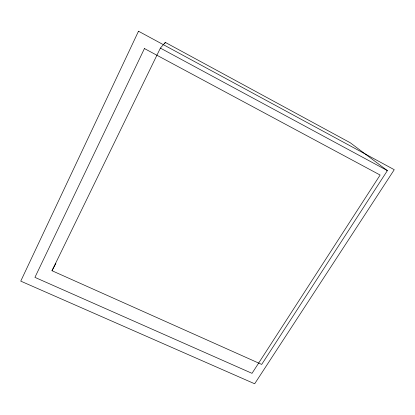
<?xml version="1.0" encoding="UTF-8"?>
<svg xmlns="http://www.w3.org/2000/svg" width="415" height="415" viewBox="0 0 415 415"><rect width="100%" height="100%" fill="white"/><g stroke="black" fill="none" stroke-linecap="round" stroke-linejoin="round"><path stroke-width="0.62" d="M51.994 270.72L160.387 48.099L165.32 42.413L350.239 142.75L387.377 170.612L261.699 364.417L51.994 270.72L55.859 263.437M164.76 43.559L165.32 42.413M160.387 48.099L387.377 170.612M138.501 31.218L20.75 281.131L254.665 383.782L394.25 169.699L138.501 31.218M144.436 48.555L34.927 277.365L252.019 373.344L380.124 175.037L144.436 48.555"/></g></svg>
